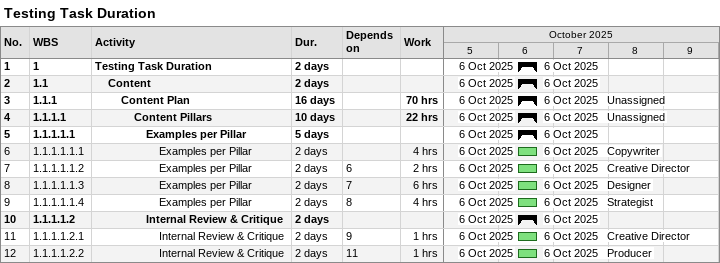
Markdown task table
Testing Task Duration

| ID | WBS | Task | Duration | Start | Finish | Predecessors | Resources | Work (h) |
|---|---|---|---|---|---|---|---|---|
| 1 | 1 | **Testing Task Duration** | 2d | 2025-10-06 | 2025-10-06 |  |  |  |
| 2 | 1.1 | **Content** | 2d | 2025-10-06 | 2025-10-06 |  |  |  |
| 3 | 1.1.1 | **Content Plan** | 16d | 2025-10-06 | 2025-10-06 |  | Unassigned | 70 |
| 4 | 1.1.1.1 | **Content Pillars** | 10d | 2025-10-06 | 2025-10-06 |  | Unassigned | 22 |
| 5 | 1.1.1.1.1 | **Examples per Pillar** | 5d | 2025-10-06 | 2025-10-06 |  |  |  |
| 6 | 1.1.1.1.1.1 | Examples per Pillar | 2d | 2025-10-06 | 2025-10-06 |  | Copywriter | 4 |
| 7 | 1.1.1.1.1.2 | Examples per Pillar | 2d | 2025-10-06 | 2025-10-06 | 6 | Creative Director | 2 |
| 8 | 1.1.1.1.1.3 | Examples per Pillar | 2d | 2025-10-06 | 2025-10-06 | 7 | Designer | 6 |
| 9 | 1.1.1.1.1.4 | Examples per Pillar | 2d | 2025-10-06 | 2025-10-06 | 8 | Strategist | 4 |
| 10 | 1.1.1.1.2 | **Internal Review & Critique** | 2d | 2025-10-06 | 2025-10-06 |  |  |  |
| 11 | 1.1.1.1.2.1 | Internal Review & Critique | 2d | 2025-10-06 | 2025-10-06 | 9 | Creative Director | 1 |
| 12 | 1.1.1.1.2.2 | Internal Review & Critique | 2d | 2025-10-06 | 2025-10-06 | 11 | Producer | 1 |
